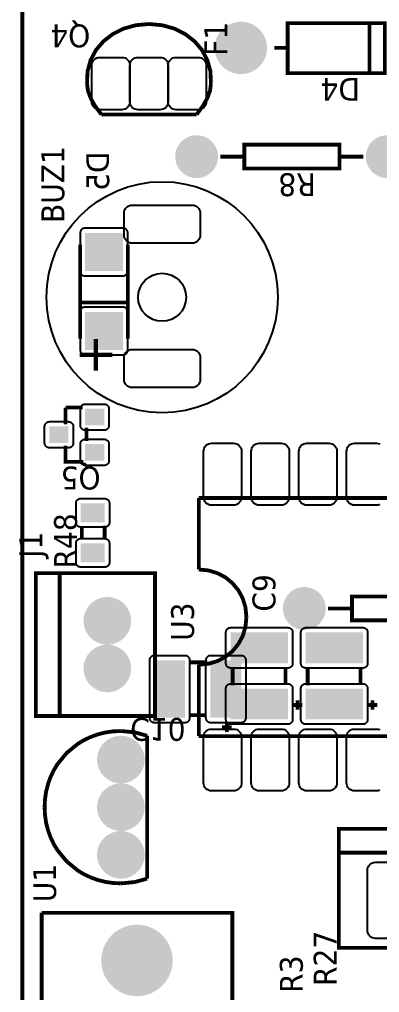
# Model space of a CAD drawing. Header units: millimetres. Extents: x 123.5 to 144.3, y 105.4 to 121.6.
# Drawn here: x 126.158 to 127.292, y 110.335 to 113.4 of the extents above; entities that cross this region are included whole.
import ezdxf

# ---------------------------------------------------------------- set-up
doc = ezdxf.new("R2010")
doc.units = ezdxf.units.MM
doc.layers.add('DESC', color=250, linetype='Continuous')
doc.styles.get("Standard").update_dxf_attribs({"font": 'tahoma.ttf'})

# ---------------------------------------------------------------- blocks, each defined once
blk = doc.blocks.new('RPAD')
blk.add_trace([(-0.5, -0.5), (-0.5, 0.5), (0.5, -0.5), (0.5, 0.5)])
blk = doc.blocks.new('EPAD')
at = {"const_width": 0.5}
blk.add_lwpolyline([(-0.25, 0, 1), (0.25, 0, 1)], format="xyb", close=True, dxfattribs=at)
blk = doc.blocks.new('DIELEC_CEGH')
at = {"const_width": 0.008}
for points in [[(130.0548, 110.4251), (134.9154, 110.4251), (134.9154, 114.4301), (130.0548, 114.4301), (130.0548, 110.4251)], [(130.0548, 110.4251), (134.9154, 110.4251), (134.9154, 114.4301), (130.0548, 114.4301), (130.0548, 110.4251)], [(130.0548, 110.4251), (134.9154, 110.4251), (134.9154, 114.4301), (130.0548, 114.4301), (130.0548, 110.4251)], [(131.329, 114.3896), (131.329, 113.9896), (130.529, 113.9896)], [(130.529, 114.3896), (131.329, 114.3896)], [(131.329, 114.3896), (131.329, 113.9896), (130.529, 113.9896)], [(130.529, 114.3896), (131.329, 114.3896)], [(131.329, 114.3896), (131.329, 113.9896), (130.529, 113.9896)], [(130.529, 114.3896), (131.329, 114.3896)], [(131.7422, 114.1518), (132.0422, 114.1518), (132.0422, 114.4018), (131.7422, 114.4018), (131.7422, 114.1518)], [(131.7422, 114.1518), (132.0422, 114.1518), (132.0422, 114.4018), (131.7422, 114.4018), (131.7422, 114.1518)], [(131.7422, 114.1518), (132.0422, 114.1518), (132.0422, 114.4018), (131.7422, 114.4018), (131.7422, 114.1518)], [(131.3908, 114.2234), (131.3917, 114.2401), (131.394, 114.2562), (131.3979, 114.2716), (131.4032, 114.2864), (131.4098, 114.3004), (131.4177, 114.3136), (131.4371, 114.3372), (131.4607, 114.3566), (131.4739, 114.3645), (131.4879, 114.3711), (131.5027, 114.3764), (131.5181, 114.3803), (131.5342, 114.3826), (131.5508, 114.3834)], [(131.3908, 114.2234), (131.3917, 114.2401), (131.394, 114.2562), (131.3979, 114.2716), (131.4032, 114.2864), (131.4098, 114.3004), (131.4177, 114.3136), (131.4371, 114.3372), (131.4607, 114.3566), (131.4739, 114.3645), (131.4879, 114.3711), (131.5027, 114.3764), (131.5181, 114.3803), (131.5342, 114.3826), (131.5508, 114.3834)], [(131.3908, 114.2234), (131.3917, 114.2401), (131.394, 114.2562), (131.3979, 114.2716), (131.4032, 114.2864), (131.4098, 114.3004), (131.4177, 114.3136), (131.4371, 114.3372), (131.4607, 114.3566), (131.4739, 114.3645), (131.4879, 114.3711), (131.5027, 114.3764), (131.5181, 114.3803), (131.5342, 114.3826), (131.5508, 114.3834)], [(131.7108, 114.2234), (131.71, 114.2401), (131.7077, 114.2562), (131.7038, 114.2716), (131.6985, 114.2864), (131.6919, 114.3004), (131.684, 114.3136), (131.6646, 114.3372), (131.641, 114.3566), (131.6278, 114.3645), (131.6138, 114.3711), (131.599, 114.3764), (131.5836, 114.3803), (131.5675, 114.3826), (131.5508, 114.3834)], [(131.7108, 114.2234), (131.71, 114.2401), (131.7077, 114.2562), (131.7038, 114.2716), (131.6985, 114.2864), (131.6919, 114.3004), (131.684, 114.3136), (131.6646, 114.3372), (131.641, 114.3566), (131.6278, 114.3645), (131.6138, 114.3711), (131.599, 114.3764), (131.5836, 114.3803), (131.5675, 114.3826), (131.5508, 114.3834)], [(131.7108, 114.2234), (131.71, 114.2401), (131.7077, 114.2562), (131.7038, 114.2716), (131.6985, 114.2864), (131.6919, 114.3004), (131.684, 114.3136), (131.6646, 114.3372), (131.641, 114.3566), (131.6278, 114.3645), (131.6138, 114.3711), (131.599, 114.3764), (131.5836, 114.3803), (131.5675, 114.3826), (131.5508, 114.3834)], [(131.7422, 114.3518), (132.0422, 114.3518)], [(131.7422, 114.3518), (132.0422, 114.3518)], [(131.7422, 114.3518), (132.0422, 114.3518)], [(132.276, 114.3024), (132.276, 114.3394), (132.31, 114.3394)], [(132.276, 114.3024), (132.276, 114.3394), (132.31, 114.3394)], [(132.276, 114.3024), (132.276, 114.3394), (132.31, 114.3394)], [(132.39, 114.3394), (132.355, 114.3394)], [(132.39, 114.3394), (132.355, 114.3394)], [(132.39, 114.3394), (132.355, 114.3394)], [(132.39, 114.3394), (132.39, 114.3034)], [(132.39, 114.3394), (132.39, 114.3034)], [(132.39, 114.3394), (132.39, 114.3034)], [(132.7318, 114.3089), (132.5348, 114.3089)], [(132.7318, 114.3089), (132.5348, 114.3089)], [(132.7318, 114.3089), (132.5348, 114.3089)], [(132.6108, 114.3089), (132.6108, 114.2089)], [(132.6108, 114.3089), (132.6108, 114.2089)], [(132.6108, 114.3089), (132.6108, 114.2089)], [(132.114, 114.3055), (132.141, 114.3055)], [(132.114, 114.3055), (132.141, 114.3055)], [(132.114, 114.3055), (132.141, 114.3055)], [(132.348, 114.2954), (132.32, 114.2954)], [(132.348, 114.2954), (132.32, 114.2954)], [(132.348, 114.2954), (132.32, 114.2954)], [(133.0705, 114.2944), (133.0555, 114.2925), (133.0399, 114.2869), (133.0234, 114.2775), (133.0055, 114.2644)], [(133.0705, 114.2944), (133.0555, 114.2925), (133.0399, 114.2869), (133.0234, 114.2775), (133.0055, 114.2644)], [(133.0705, 114.2944), (133.0555, 114.2925), (133.0399, 114.2869), (133.0234, 114.2775), (133.0055, 114.2644)], [(133.0705, 114.2944), (133.0961, 114.2934), (133.1197, 114.2869), (133.141, 114.2755), (133.1594, 114.2597), (133.1745, 114.2402), (133.1859, 114.2174), (133.193, 114.192), (133.1955, 114.1644)], [(133.0705, 114.2944), (133.0961, 114.2934), (133.1197, 114.2869), (133.141, 114.2755), (133.1594, 114.2597), (133.1745, 114.2402), (133.1859, 114.2174), (133.193, 114.192), (133.1955, 114.1644)], [(133.0705, 114.2944), (133.0961, 114.2934), (133.1197, 114.2869), (133.141, 114.2755), (133.1594, 114.2597), (133.1745, 114.2402), (133.1859, 114.2174), (133.193, 114.192), (133.1955, 114.1644)], [(132.114, 114.2575), (132.142, 114.2575)], [(132.114, 114.2575), (132.142, 114.2575)], [(132.114, 114.2575), (132.142, 114.2575)], [(133.0055, 114.2644), (133.0055, 114.0644)], [(133.0055, 114.2644), (133.0055, 114.0644)], [(133.0055, 114.2644), (133.0055, 114.0644)], [(131.3908, 114.2234), (131.3936, 114.1944), (131.4008, 114.1684)], [(131.3908, 114.2234), (131.3936, 114.1944), (131.4008, 114.1684)], [(131.3908, 114.2234), (131.3936, 114.1944), (131.4008, 114.1684)], [(131.7108, 114.2234), (131.7081, 114.1944), (131.7008, 114.1684)], [(131.7108, 114.2234), (131.7081, 114.1944), (131.7008, 114.1684)], [(131.7108, 114.2234), (131.7081, 114.1944), (131.7008, 114.1684)], [(132.5348, 114.2089), (132.7318, 114.2089)], [(132.5348, 114.2089), (132.7318, 114.2089)], [(132.5348, 114.2089), (132.7318, 114.2089)], [(131.4008, 114.1684), (131.7008, 114.1684)], [(131.4008, 114.1684), (131.7008, 114.1684)], [(131.4008, 114.1684), (131.7008, 114.1684)], [(133.0705, 114.0344), (133.0961, 114.0354), (133.1197, 114.0419), (133.141, 114.0533), (133.1594, 114.069), (133.1745, 114.0886), (133.1859, 114.1113), (133.193, 114.1368), (133.1955, 114.1644)], [(133.0705, 114.0344), (133.0961, 114.0354), (133.1197, 114.0419), (133.141, 114.0533), (133.1594, 114.069), (133.1745, 114.0886), (133.1859, 114.1113), (133.193, 114.1368), (133.1955, 114.1644)], [(133.0705, 114.0344), (133.0961, 114.0354), (133.1197, 114.0419), (133.141, 114.0533), (133.1594, 114.069), (133.1745, 114.0886), (133.1859, 114.1113), (133.193, 114.1368), (133.1955, 114.1644)], [(131.7439, 114.081), (131.7439, 114.043)], [(131.7439, 114.081), (131.7439, 114.043)], [(131.7439, 114.081), (131.7439, 114.043)], [(131.8549, 114.081), (131.8549, 114.042)], [(131.8549, 114.081), (131.8549, 114.042)], [(131.8549, 114.081), (131.8549, 114.042)], [(133.0705, 114.0344), (133.0555, 114.0363), (133.0399, 114.0419), (133.0234, 114.0513), (133.0055, 114.0644)], [(133.0705, 114.0344), (133.0555, 114.0363), (133.0399, 114.0419), (133.0234, 114.0513), (133.0055, 114.0644)], [(133.0705, 114.0344), (133.0555, 114.0363), (133.0399, 114.0419), (133.0234, 114.0513), (133.0055, 114.0644)], [(131.7, 114.0599), (131.85, 114.0599)], [(131.7, 114.0599), (131.7, 112.0599)], [(131.7, 114.0599), (131.85, 114.0599)], [(131.7, 114.0599), (131.7, 112.0599)], [(131.7, 114.0599), (131.85, 114.0599)], [(131.7, 114.0599), (131.7, 112.0599)], [(131.95, 113.9599), (131.9294, 113.9619), (131.9104, 113.9676), (131.8934, 113.9768), (131.8787, 113.9889), (131.8667, 114.0036), (131.8577, 114.0206), (131.852, 114.0395), (131.85, 114.0599)], [(131.95, 113.9599), (131.9294, 113.9619), (131.9104, 113.9676), (131.8934, 113.9768), (131.8787, 113.9889), (131.8667, 114.0036), (131.8577, 114.0206), (131.852, 114.0395), (131.85, 114.0599)], [(131.95, 113.9599), (131.9294, 113.9619), (131.9104, 113.9676), (131.8934, 113.9768), (131.8787, 113.9889), (131.8667, 114.0036), (131.8577, 114.0206), (131.852, 114.0395), (131.85, 114.0599)], [(131.95, 113.9599), (131.9704, 113.9619), (131.9893, 113.9676), (132.0063, 113.9768), (132.021, 113.9889), (132.0332, 114.0036), (132.0423, 114.0206), (132.048, 114.0395), (132.05, 114.0599)], [(131.95, 113.9599), (131.9704, 113.9619), (131.9893, 113.9676), (132.0063, 113.9768), (132.021, 113.9889), (132.0332, 114.0036), (132.0423, 114.0206), (132.048, 114.0395), (132.05, 114.0599)], [(131.95, 113.9599), (131.9704, 113.9619), (131.9893, 113.9676), (132.0063, 113.9768), (132.021, 113.9889), (132.0332, 114.0036), (132.0423, 114.0206), (132.048, 114.0395), (132.05, 114.0599)], [(132.05, 114.0599), (132.2, 114.0599)], [(132.05, 114.0599), (132.2, 114.0599)], [(132.05, 114.0599), (132.2, 114.0599)], [(132.2, 114.0599), (132.2, 112.0599)], [(132.2, 114.0599), (132.2, 112.0599)], [(132.2, 114.0599), (132.2, 112.0599)], [(131.7289, 114.001), (131.7089, 114.001)], [(131.7289, 114.001), (131.7089, 114.001)], [(131.7289, 114.001), (131.7089, 114.001)], [(131.7189, 114.011), (131.7189, 113.991)], [(131.7189, 114.011), (131.7189, 113.991)], [(131.7189, 114.011), (131.7189, 113.991)], [(132.917, 113.9644), (132.917, 114.0144)], [(132.917, 113.9644), (132.917, 114.0144)], [(132.917, 113.9644), (132.917, 114.0144)], [(131.8455, 113.9889), (131.8065, 113.9889)], [(131.8455, 113.9889), (131.8065, 113.9889)], [(131.8455, 113.9889), (131.8065, 113.9889)], [(132.892, 113.7644), (132.942, 113.7644), (132.942, 113.9644), (132.892, 113.9644), (132.892, 113.7644)], [(132.892, 113.7644), (132.942, 113.7644), (132.942, 113.9644), (132.892, 113.9644), (132.892, 113.7644)], [(132.892, 113.7644), (132.942, 113.7644), (132.942, 113.9644), (132.892, 113.9644), (132.892, 113.7644)], [(133.1453, 113.8735), (133.1453, 113.9015)], [(133.1453, 113.8735), (133.1453, 113.9015)], [(133.1453, 113.8735), (133.1453, 113.9015)], [(131.8455, 113.8779), (131.8075, 113.8779)], [(131.8455, 113.8779), (131.8075, 113.8779)], [(131.8455, 113.8779), (131.8075, 113.8779)], [(131.7655, 113.8629), (131.7655, 113.8429)], [(131.7655, 113.8629), (131.7655, 113.8429)], [(131.7655, 113.8629), (131.7655, 113.8429)], [(133.0923, 113.6695), (133.1973, 113.6695), (133.1973, 113.8735), (133.0923, 113.8735), (133.0923, 113.6695)], [(133.0923, 113.6695), (133.1973, 113.6695), (133.1973, 113.8735), (133.0923, 113.8735), (133.0923, 113.6695)], [(133.0923, 113.6695), (133.1973, 113.6695), (133.1973, 113.8735), (133.0923, 113.8735), (133.0923, 113.6695)], [(131.7755, 113.8529), (131.7555, 113.8529)], [(131.7755, 113.8529), (131.7555, 113.8529)], [(131.7755, 113.8529), (131.7555, 113.8529)], [(131.8455, 113.8315), (131.8065, 113.8315)], [(131.8455, 113.8315), (131.8065, 113.8315)], [(131.8455, 113.8315), (131.8065, 113.8315)], [(131.9682, 113.7884), (131.9682, 113.7384)], [(131.9682, 113.7884), (131.9682, 113.7384)], [(131.9682, 113.7884), (131.9682, 113.7384)], [(131.2554, 112.8659), (131.5054, 112.8659), (131.5054, 113.7659), (131.2554, 113.7659), (131.2554, 112.8659)], [(131.2554, 112.8659), (131.5054, 112.8659), (131.5054, 113.7659), (131.2554, 113.7659), (131.2554, 112.8659)], [(131.2554, 112.8659), (131.5054, 112.8659), (131.5054, 113.7659), (131.2554, 113.7659), (131.2554, 112.8659)], [(131.4554, 113.7659), (131.4554, 112.8659)], [(131.4554, 113.7659), (131.4554, 112.8659)], [(131.4554, 113.7659), (131.4554, 112.8659)], [(132.917, 113.7144), (132.917, 113.7644)], [(132.917, 113.7144), (132.917, 113.7644)], [(132.917, 113.7144), (132.917, 113.7644)], [(131.9432, 113.5384), (131.9932, 113.5384), (131.9932, 113.7384), (131.9432, 113.7384), (131.9432, 113.5384)], [(131.9432, 113.5384), (131.9932, 113.5384), (131.9932, 113.7384), (131.9432, 113.7384), (131.9432, 113.5384)], [(131.9432, 113.5384), (131.9932, 113.5384), (131.9932, 113.7384), (131.9432, 113.7384), (131.9432, 113.5384)], [(131.8455, 113.7205), (131.8075, 113.7205)], [(131.8455, 113.7205), (131.8075, 113.7205)], [(131.8455, 113.7205), (131.8075, 113.7205)], [(131.7755, 113.6955), (131.7555, 113.6955)], [(131.7755, 113.6955), (131.7555, 113.6955)], [(131.7755, 113.6955), (131.7555, 113.6955)], [(131.7655, 113.7055), (131.7655, 113.6855)], [(131.7655, 113.7055), (131.7655, 113.6855)], [(131.7655, 113.7055), (131.7655, 113.6855)], [(133.0933, 113.7015), (133.1963, 113.7015)], [(133.0933, 113.7015), (133.1963, 113.7015)], [(133.0933, 113.7015), (133.1963, 113.7015)]]:
    blk.add_lwpolyline(points, dxfattribs=at)
for points in [[(132.3505, 114.3234), (132.3155, 114.3234), (132.3144, 114.3234), (132.3134, 114.3236), (132.3125, 114.3238), (132.3116, 114.3241), (132.3107, 114.3246), (132.3099, 114.325), (132.3091, 114.3256), (132.3084, 114.3263), (132.3077, 114.327), (132.3072, 114.3277), (132.3067, 114.3286), (132.3063, 114.3294), (132.3059, 114.3304), (132.3057, 114.3313), (132.3055, 114.3323), (132.3055, 114.3334), (132.3055, 114.3734), (132.3055, 114.3744), (132.3057, 114.3754), (132.3059, 114.3764), (132.3063, 114.3773), (132.3067, 114.3782), (132.3072, 114.379), (132.3077, 114.3798), (132.3084, 114.3805), (132.3091, 114.3811), (132.3099, 114.3817), (132.3107, 114.3822), (132.3116, 114.3826), (132.3125, 114.3829), (132.3134, 114.3832), (132.3144, 114.3833), (132.3155, 114.3834), (132.3505, 114.3834), (132.3515, 114.3833), (132.3525, 114.3832), (132.3535, 114.3829), (132.3544, 114.3826), (132.3553, 114.3822), (132.3561, 114.3817), (132.3569, 114.3811), (132.3576, 114.3805), (132.3582, 114.3798), (132.3588, 114.379), (132.3593, 114.3782), (132.3597, 114.3773), (132.36, 114.3764), (132.3603, 114.3754), (132.3604, 114.3744), (132.3605, 114.3734), (132.3605, 114.3334), (132.3604, 114.3323), (132.3603, 114.3313), (132.36, 114.3304), (132.3597, 114.3294), (132.3593, 114.3286), (132.3588, 114.3277), (132.3582, 114.327), (132.3576, 114.3263), (132.3569, 114.3256), (132.3561, 114.325), (132.3553, 114.3246), (132.3544, 114.3241), (132.3535, 114.3238), (132.3525, 114.3236), (132.3515, 114.3234), (132.3505, 114.3234)], [(132.065, 114.3175), (132.105, 114.3175), (132.106, 114.3175), (132.107, 114.3173), (132.108, 114.3171), (132.1089, 114.3167), (132.1098, 114.3163), (132.1106, 114.3158), (132.1114, 114.3153), (132.1121, 114.3146), (132.1127, 114.3139), (132.1133, 114.3131), (132.1138, 114.3123), (132.1142, 114.3114), (132.1145, 114.3105), (132.1148, 114.3095), (132.1149, 114.3085), (132.115, 114.3075), (132.115, 114.2575), (132.1149, 114.2565), (132.1148, 114.2555), (132.1145, 114.2545), (132.1142, 114.2536), (132.1138, 114.2527), (132.1133, 114.2519), (132.1127, 114.2511), (132.1121, 114.2504), (132.1114, 114.2498), (132.1106, 114.2492), (132.1098, 114.2487), (132.1089, 114.2483), (132.108, 114.2479), (132.107, 114.2477), (132.106, 114.2476), (132.105, 114.2475), (132.065, 114.2475), (132.0639, 114.2476), (132.0629, 114.2477), (132.0619, 114.2479), (132.061, 114.2483), (132.0601, 114.2487), (132.0593, 114.2492), (132.0586, 114.2498), (132.0578, 114.2504), (132.0572, 114.2511), (132.0566, 114.2519), (132.0561, 114.2527), (132.0557, 114.2536), (132.0554, 114.2545), (132.0552, 114.2555), (132.055, 114.2565), (132.055, 114.2575), (132.055, 114.3075), (132.055, 114.3085), (132.0552, 114.3095), (132.0554, 114.3105), (132.0557, 114.3114), (132.0561, 114.3123), (132.0566, 114.3131), (132.0572, 114.3139), (132.0578, 114.3146), (132.0586, 114.3153), (132.0593, 114.3158), (132.0601, 114.3163), (132.061, 114.3167), (132.0619, 114.3171), (132.0629, 114.3173), (132.0639, 114.3175), (132.065, 114.3175)], [(132.149, 114.3175), (132.189, 114.3175), (132.19, 114.3175), (132.191, 114.3173), (132.192, 114.3171), (132.1929, 114.3167), (132.1938, 114.3163), (132.1946, 114.3158), (132.1954, 114.3153), (132.1961, 114.3146), (132.1967, 114.3139), (132.1973, 114.3131), (132.1978, 114.3123), (132.1982, 114.3114), (132.1985, 114.3105), (132.1988, 114.3095), (132.1989, 114.3085), (132.199, 114.3075), (132.199, 114.2575), (132.1989, 114.2565), (132.1988, 114.2555), (132.1985, 114.2545), (132.1982, 114.2536), (132.1978, 114.2527), (132.1973, 114.2519), (132.1967, 114.2511), (132.1961, 114.2504), (132.1954, 114.2498), (132.1946, 114.2492), (132.1938, 114.2487), (132.1929, 114.2483), (132.192, 114.2479), (132.191, 114.2477), (132.19, 114.2476), (132.189, 114.2475), (132.149, 114.2475), (132.1479, 114.2476), (132.1469, 114.2477), (132.1459, 114.2479), (132.145, 114.2483), (132.1441, 114.2487), (132.1433, 114.2492), (132.1426, 114.2498), (132.1418, 114.2504), (132.1412, 114.2511), (132.1406, 114.2519), (132.1401, 114.2527), (132.1397, 114.2536), (132.1394, 114.2545), (132.1392, 114.2555), (132.139, 114.2565), (132.139, 114.2575), (132.139, 114.3075), (132.139, 114.3085), (132.1392, 114.3095), (132.1394, 114.3105), (132.1397, 114.3114), (132.1401, 114.3123), (132.1406, 114.3131), (132.1412, 114.3139), (132.1418, 114.3146), (132.1426, 114.3153), (132.1433, 114.3158), (132.1441, 114.3163), (132.145, 114.3167), (132.1459, 114.3171), (132.1469, 114.3173), (132.1479, 114.3175), (132.149, 114.3175)], [(132.3135, 114.2484), (132.2785, 114.2484), (132.2774, 114.2484), (132.2764, 114.2486), (132.2755, 114.2488), (132.2746, 114.2491), (132.2737, 114.2496), (132.2729, 114.25), (132.2721, 114.2506), (132.2714, 114.2513), (132.2707, 114.252), (132.2702, 114.2527), (132.2697, 114.2536), (132.2693, 114.2544), (132.2689, 114.2554), (132.2687, 114.2563), (132.2685, 114.2573), (132.2685, 114.2584), (132.2685, 114.2984), (132.2685, 114.2994), (132.2687, 114.3004), (132.2689, 114.3014), (132.2693, 114.3023), (132.2697, 114.3032), (132.2702, 114.304), (132.2707, 114.3048), (132.2714, 114.3055), (132.2721, 114.3061), (132.2729, 114.3067), (132.2737, 114.3072), (132.2746, 114.3076), (132.2755, 114.3079), (132.2764, 114.3082), (132.2774, 114.3083), (132.2785, 114.3084), (132.3135, 114.3084), (132.3145, 114.3083), (132.3155, 114.3082), (132.3165, 114.3079), (132.3174, 114.3076), (132.3183, 114.3072), (132.3191, 114.3067), (132.3199, 114.3061), (132.3206, 114.3055), (132.3212, 114.3048), (132.3218, 114.304), (132.3223, 114.3032), (132.3227, 114.3023), (132.323, 114.3014), (132.3233, 114.3004), (132.3234, 114.2994), (132.3235, 114.2984), (132.3235, 114.2584), (132.3234, 114.2573), (132.3233, 114.2563), (132.323, 114.2554), (132.3227, 114.2544), (132.3223, 114.2536), (132.3218, 114.2527), (132.3212, 114.252), (132.3206, 114.2513), (132.3199, 114.2506), (132.3191, 114.25), (132.3183, 114.2496), (132.3174, 114.2491), (132.3165, 114.2488), (132.3155, 114.2486), (132.3145, 114.2484), (132.3135, 114.2484)], [(132.3875, 114.2484), (132.3525, 114.2484), (132.3514, 114.2484), (132.3504, 114.2486), (132.3495, 114.2488), (132.3486, 114.2491), (132.3477, 114.2496), (132.3469, 114.25), (132.3461, 114.2506), (132.3454, 114.2513), (132.3447, 114.252), (132.3442, 114.2527), (132.3437, 114.2536), (132.3433, 114.2544), (132.3429, 114.2554), (132.3427, 114.2563), (132.3425, 114.2573), (132.3425, 114.2584), (132.3425, 114.2984), (132.3425, 114.2994), (132.3427, 114.3004), (132.3429, 114.3014), (132.3433, 114.3023), (132.3437, 114.3032), (132.3442, 114.304), (132.3447, 114.3048), (132.3454, 114.3055), (132.3461, 114.3061), (132.3469, 114.3067), (132.3477, 114.3072), (132.3486, 114.3076), (132.3495, 114.3079), (132.3504, 114.3082), (132.3514, 114.3083), (132.3525, 114.3084), (132.3875, 114.3084), (132.3885, 114.3083), (132.3895, 114.3082), (132.3905, 114.3079), (132.3914, 114.3076), (132.3923, 114.3072), (132.3931, 114.3067), (132.3939, 114.3061), (132.3946, 114.3055), (132.3952, 114.3048), (132.3958, 114.304), (132.3963, 114.3032), (132.3967, 114.3023), (132.397, 114.3014), (132.3973, 114.3004), (132.3974, 114.2994), (132.3975, 114.2984), (132.3975, 114.2584), (132.3974, 114.2573), (132.3973, 114.2563), (132.397, 114.2554), (132.3967, 114.2544), (132.3963, 114.2536), (132.3958, 114.2527), (132.3952, 114.252), (132.3946, 114.2513), (132.3939, 114.2506), (132.3931, 114.25), (132.3923, 114.2496), (132.3914, 114.2491), (132.3905, 114.2488), (132.3895, 114.2486), (132.3885, 114.2484), (132.3875, 114.2484)], [(132.5908, 114.3089), (132.5108, 114.3089), (132.5098, 114.3088), (132.5088, 114.3087), (132.5078, 114.3084), (132.5069, 114.3081), (132.506, 114.3077), (132.5052, 114.3072), (132.5044, 114.3066), (132.5037, 114.306), (132.5031, 114.3053), (132.5025, 114.3045), (132.502, 114.3037), (132.5016, 114.3028), (132.5013, 114.3019), (132.501, 114.3009), (132.5009, 114.2999), (132.5008, 114.2989), (132.5008, 114.2189), (132.5009, 114.2178), (132.501, 114.2168), (132.5013, 114.2159), (132.5016, 114.2149), (132.502, 114.2141), (132.5025, 114.2132), (132.5031, 114.2125), (132.5037, 114.2118), (132.5044, 114.2111), (132.5052, 114.2106), (132.506, 114.2101), (132.5069, 114.2097), (132.5078, 114.2093), (132.5088, 114.2091), (132.5098, 114.2089), (132.5108, 114.2089), (132.5908, 114.2089), (132.5919, 114.2089), (132.5929, 114.2091), (132.5939, 114.2093), (132.5948, 114.2097), (132.5957, 114.2101), (132.5965, 114.2106), (132.5972, 114.2111), (132.598, 114.2118), (132.5986, 114.2125), (132.5992, 114.2132), (132.5997, 114.2141), (132.6001, 114.2149), (132.6004, 114.2159), (132.6006, 114.2168), (132.6008, 114.2178), (132.6008, 114.2189), (132.6008, 114.2989), (132.6008, 114.2999), (132.6006, 114.3009), (132.6004, 114.3019), (132.6001, 114.3028), (132.5997, 114.3037), (132.5992, 114.3045), (132.5986, 114.3053), (132.598, 114.306), (132.5972, 114.3066), (132.5965, 114.3072), (132.5957, 114.3077), (132.5948, 114.3081), (132.5939, 114.3084), (132.5929, 114.3087), (132.5919, 114.3088), (132.5908, 114.3089)], [(132.7568, 114.3089), (132.6768, 114.3089), (132.6758, 114.3088), (132.6748, 114.3087), (132.6738, 114.3084), (132.6729, 114.3081), (132.672, 114.3077), (132.6712, 114.3072), (132.6704, 114.3066), (132.6697, 114.306), (132.6691, 114.3053), (132.6685, 114.3045), (132.668, 114.3037), (132.6676, 114.3028), (132.6673, 114.3019), (132.667, 114.3009), (132.6669, 114.2999), (132.6668, 114.2989), (132.6668, 114.2189), (132.6669, 114.2178), (132.667, 114.2168), (132.6673, 114.2159), (132.6676, 114.2149), (132.668, 114.2141), (132.6685, 114.2132), (132.6691, 114.2125), (132.6697, 114.2118), (132.6704, 114.2111), (132.6712, 114.2106), (132.672, 114.2101), (132.6729, 114.2097), (132.6738, 114.2093), (132.6748, 114.2091), (132.6758, 114.2089), (132.6768, 114.2089), (132.7568, 114.2089), (132.7579, 114.2089), (132.7589, 114.2091), (132.7599, 114.2093), (132.7608, 114.2097), (132.7617, 114.2101), (132.7625, 114.2106), (132.7632, 114.2111), (132.764, 114.2118), (132.7646, 114.2125), (132.7652, 114.2132), (132.7657, 114.2141), (132.7661, 114.2149), (132.7664, 114.2159), (132.7666, 114.2168), (132.7668, 114.2178), (132.7668, 114.2189), (132.7668, 114.2989), (132.7668, 114.2999), (132.7666, 114.3009), (132.7664, 114.3019), (132.7661, 114.3028), (132.7657, 114.3037), (132.7652, 114.3045), (132.7646, 114.3053), (132.764, 114.306), (132.7632, 114.3066), (132.7625, 114.3072), (132.7617, 114.3077), (132.7608, 114.3081), (132.7599, 114.3084), (132.7589, 114.3087), (132.7579, 114.3088), (132.7568, 114.3089)], [(133.1255, 114.2674), (133.1255, 114.2214), (133.1252, 114.2179), (133.1242, 114.2147), (133.1227, 114.2118), (133.1206, 114.2093), (133.1181, 114.2072), (133.1152, 114.2057), (133.112, 114.2047), (133.1085, 114.2044), (133.0325, 114.2044), (133.0291, 114.2047), (133.0258, 114.2057), (133.023, 114.2072), (133.0204, 114.2093), (133.0184, 114.2118), (133.0168, 114.2147), (133.0159, 114.2179), (133.0155, 114.2214), (133.0155, 114.2674), (133.0159, 114.2709), (133.0168, 114.2741), (133.0184, 114.277), (133.0204, 114.2795), (133.023, 114.2815), (133.0258, 114.2831), (133.0291, 114.2841), (133.0325, 114.2844), (133.1085, 114.2844), (133.112, 114.2841), (133.1152, 114.2831), (133.1181, 114.2815), (133.1206, 114.2795), (133.1227, 114.277), (133.1242, 114.2741), (133.1252, 114.2709), (133.1255, 114.2674)], [(132.4491, 114.2168), (132.4951, 114.2168), (132.4986, 114.2165), (132.5018, 114.2155), (132.5047, 114.214), (132.5072, 114.2119), (132.5092, 114.2094), (132.5108, 114.2065), (132.5118, 114.2033), (132.5121, 114.1998), (132.5121, 114.0738), (132.5118, 114.0704), (132.5108, 114.0671), (132.5092, 114.0643), (132.5072, 114.0617), (132.5047, 114.0597), (132.5018, 114.0581), (132.4986, 114.0572), (132.4951, 114.0568), (132.4491, 114.0568), (132.4456, 114.0572), (132.4424, 114.0581), (132.4395, 114.0597), (132.437, 114.0617), (132.435, 114.0643), (132.4334, 114.0671), (132.4324, 114.0704), (132.4321, 114.0738), (132.4321, 114.1998), (132.4324, 114.2033), (132.4334, 114.2065), (132.435, 114.2094), (132.437, 114.2119), (132.4395, 114.214), (132.4424, 114.2155), (132.4456, 114.2165), (132.4491, 114.2168)], [(132.7523, 114.2168), (132.7983, 114.2168), (132.8017, 114.2165), (132.8049, 114.2155), (132.8078, 114.214), (132.8103, 114.2119), (132.8124, 114.2094), (132.8139, 114.2065), (132.8149, 114.2033), (132.8153, 114.1998), (132.8153, 114.0738), (132.8149, 114.0704), (132.8139, 114.0671), (132.8124, 114.0643), (132.8103, 114.0617), (132.8078, 114.0597), (132.8049, 114.0581), (132.8017, 114.0572), (132.7983, 114.0568), (132.7523, 114.0568), (132.7488, 114.0572), (132.7456, 114.0581), (132.7427, 114.0597), (132.7402, 114.0617), (132.7381, 114.0643), (132.7366, 114.0671), (132.7356, 114.0704), (132.7353, 114.0738), (132.7353, 114.1998), (132.7356, 114.2033), (132.7366, 114.2065), (132.7381, 114.2094), (132.7402, 114.2119), (132.7427, 114.214), (132.7456, 114.2155), (132.7488, 114.2165), (132.7523, 114.2168)], [(133.1255, 114.1874), (133.1255, 114.1414), (133.1252, 114.1379), (133.1242, 114.1347), (133.1227, 114.1318), (133.1206, 114.1293), (133.1181, 114.1272), (133.1152, 114.1257), (133.112, 114.1247), (133.1085, 114.1244), (133.0325, 114.1244), (133.0291, 114.1247), (133.0258, 114.1257), (133.023, 114.1272), (133.0204, 114.1293), (133.0184, 114.1318), (133.0168, 114.1347), (133.0159, 114.1379), (133.0155, 114.1414), (133.0155, 114.1874), (133.0159, 114.1909), (133.0168, 114.1941), (133.0184, 114.197), (133.0204, 114.1995), (133.023, 114.2015), (133.0258, 114.2031), (133.0291, 114.2041), (133.0325, 114.2044), (133.1085, 114.2044), (133.112, 114.2041), (133.1152, 114.2031), (133.1181, 114.2015), (133.1206, 114.1995), (133.1227, 114.197), (133.1242, 114.1941), (133.1252, 114.1909), (133.1255, 114.1874)], [(131.7289, 114.1535), (131.7289, 114.0885), (131.7289, 114.0874), (131.7291, 114.0864), (131.7293, 114.0855), (131.7296, 114.0845), (131.7301, 114.0837), (131.7306, 114.0828), (131.7311, 114.0821), (131.7318, 114.0814), (131.7325, 114.0807), (131.7332, 114.0802), (131.7341, 114.0797), (131.7349, 114.0792), (131.7359, 114.0789), (131.7368, 114.0787), (131.7378, 114.0785), (131.7389, 114.0785), (131.8589, 114.0785), (131.8599, 114.0785), (131.8609, 114.0787), (131.8619, 114.0789), (131.8628, 114.0792), (131.8637, 114.0797), (131.8645, 114.0802), (131.8653, 114.0807), (131.866, 114.0814), (131.8666, 114.0821), (131.8672, 114.0828), (131.8677, 114.0837), (131.8681, 114.0845), (131.8684, 114.0855), (131.8687, 114.0864), (131.8688, 114.0874), (131.8689, 114.0885), (131.8689, 114.1535), (131.8688, 114.1545), (131.8687, 114.1555), (131.8684, 114.1565), (131.8681, 114.1574), (131.8677, 114.1583), (131.8672, 114.1591), (131.8666, 114.1599), (131.866, 114.1606), (131.8653, 114.1612), (131.8645, 114.1618), (131.8637, 114.1623), (131.8628, 114.1627), (131.8619, 114.163), (131.8609, 114.1633), (131.8599, 114.1634), (131.8589, 114.1635), (131.7389, 114.1635), (131.7378, 114.1634), (131.7368, 114.1633), (131.7359, 114.163), (131.7349, 114.1627), (131.7341, 114.1623), (131.7332, 114.1618), (131.7325, 114.1612), (131.7318, 114.1606), (131.7311, 114.1599), (131.7306, 114.1591), (131.7301, 114.1583), (131.7296, 114.1574), (131.7293, 114.1565), (131.7291, 114.1555), (131.7289, 114.1545), (131.7289, 114.1535)], [(133.1255, 114.1074), (133.1255, 114.0614), (133.1252, 114.0579), (133.1242, 114.0547), (133.1227, 114.0518), (133.1206, 114.0493), (133.1181, 114.0472), (133.1152, 114.0457), (133.112, 114.0447), (133.1085, 114.0444), (133.0325, 114.0444), (133.0291, 114.0447), (133.0258, 114.0457), (133.023, 114.0472), (133.0204, 114.0493), (133.0184, 114.0518), (133.0168, 114.0547), (133.0159, 114.0579), (133.0155, 114.0614), (133.0155, 114.1074), (133.0159, 114.1109), (133.0168, 114.1141), (133.0184, 114.117), (133.0204, 114.1195), (133.023, 114.1215), (133.0258, 114.1231), (133.0291, 114.1241), (133.0325, 114.1244), (133.1085, 114.1244), (133.112, 114.1241), (133.1152, 114.1231), (133.1181, 114.1215), (133.1206, 114.1195), (133.1227, 114.117), (133.1242, 114.1141), (133.1252, 114.1109), (133.1255, 114.1074)], [(131.715, 114.0329), (131.715, 113.9869), (131.7147, 113.9834), (131.7137, 113.9802), (131.7122, 113.9773), (131.7101, 113.9748), (131.7076, 113.9727), (131.7047, 113.9712), (131.7015, 113.9702), (131.698, 113.9699), (131.602, 113.9699), (131.5986, 113.9702), (131.5954, 113.9712), (131.5925, 113.9727), (131.59, 113.9748), (131.5879, 113.9773), (131.5864, 113.9802), (131.5854, 113.9834), (131.585, 113.9869), (131.585, 114.0329), (131.5854, 114.0364), (131.5864, 114.0396), (131.5879, 114.0425), (131.59, 114.045), (131.5925, 114.047), (131.5954, 114.0486), (131.5986, 114.0495), (131.602, 114.0499), (131.698, 114.0499), (131.7015, 114.0495), (131.7047, 114.0486), (131.7076, 114.047), (131.7101, 114.045), (131.7122, 114.0425), (131.7137, 114.0396), (131.7147, 114.0364), (131.715, 114.0329)], [(131.7289, 114.0355), (131.7289, 113.9705), (131.7289, 113.9694), (131.7291, 113.9684), (131.7293, 113.9675), (131.7296, 113.9665), (131.7301, 113.9657), (131.7306, 113.9648), (131.7311, 113.9641), (131.7318, 113.9634), (131.7325, 113.9627), (131.7332, 113.9622), (131.7341, 113.9617), (131.7349, 113.9612), (131.7359, 113.9609), (131.7368, 113.9607), (131.7378, 113.9605), (131.7389, 113.9605), (131.8589, 113.9605), (131.8599, 113.9605), (131.8609, 113.9607), (131.8619, 113.9609), (131.8628, 113.9612), (131.8637, 113.9617), (131.8645, 113.9622), (131.8653, 113.9627), (131.866, 113.9634), (131.8666, 113.9641), (131.8672, 113.9648), (131.8677, 113.9657), (131.8681, 113.9665), (131.8684, 113.9675), (131.8687, 113.9684), (131.8688, 113.9694), (131.8689, 113.9705), (131.8689, 114.0355), (131.8688, 114.0365), (131.8687, 114.0375), (131.8684, 114.0385), (131.8681, 114.0394), (131.8677, 114.0403), (131.8672, 114.0411), (131.8666, 114.0419), (131.866, 114.0426), (131.8653, 114.0432), (131.8645, 114.0438), (131.8637, 114.0443), (131.8628, 114.0447), (131.8619, 114.045), (131.8609, 114.0453), (131.8599, 114.0454), (131.8589, 114.0455), (131.7389, 114.0455), (131.7378, 114.0454), (131.7368, 114.0453), (131.7359, 114.045), (131.7349, 114.0447), (131.7341, 114.0443), (131.7332, 114.0438), (131.7325, 114.0432), (131.7318, 114.0426), (131.7311, 114.0419), (131.7306, 114.0411), (131.7301, 114.0403), (131.7296, 114.0394), (131.7293, 114.0385), (131.7291, 114.0375), (131.7289, 114.0365), (131.7289, 114.0355)], [(132.185, 113.9869), (132.185, 114.0329), (132.1854, 114.0364), (132.1864, 114.0396), (132.1879, 114.0425), (132.19, 114.045), (132.1925, 114.047), (132.1954, 114.0486), (132.1986, 114.0495), (132.202, 114.0499), (132.298, 114.0499), (132.3015, 114.0495), (132.3047, 114.0486), (132.3076, 114.047), (132.3101, 114.045), (132.3122, 114.0425), (132.3137, 114.0396), (132.3147, 114.0364), (132.315, 114.0329), (132.315, 113.9869), (132.3147, 113.9834), (132.3137, 113.9802), (132.3122, 113.9773), (132.3101, 113.9748), (132.3076, 113.9727), (132.3047, 113.9712), (132.3015, 113.9702), (132.298, 113.9699), (132.202, 113.9699), (132.1986, 113.9702), (132.1954, 113.9712), (132.1925, 113.9727), (132.19, 113.9748), (132.1879, 113.9773), (132.1864, 113.9802), (132.1854, 113.9834), (132.185, 113.9869)], [(131.8, 113.8629), (131.735, 113.8629), (131.734, 113.863), (131.7329, 113.8631), (131.732, 113.8634), (131.7311, 113.8637), (131.7302, 113.8641), (131.7294, 113.8646), (131.7286, 113.8652), (131.7279, 113.8658), (131.7272, 113.8665), (131.7267, 113.8673), (131.7262, 113.8681), (131.7258, 113.869), (131.7254, 113.8699), (131.7252, 113.8709), (131.725, 113.8719), (131.725, 113.8729), (131.725, 113.9929), (131.725, 113.994), (131.7252, 113.995), (131.7254, 113.9959), (131.7258, 113.9969), (131.7262, 113.9977), (131.7267, 113.9986), (131.7272, 113.9993), (131.7279, 114), (131.7286, 114.0007), (131.7294, 114.0013), (131.7302, 114.0017), (131.7311, 114.0022), (131.732, 114.0025), (131.7329, 114.0027), (131.734, 114.0029), (131.735, 114.0029), (131.8, 114.0029), (131.801, 114.0029), (131.802, 114.0027), (131.803, 114.0025), (131.8039, 114.0022), (131.8048, 114.0017), (131.8056, 114.0013), (131.8064, 114.0007), (131.8071, 114), (131.8077, 113.9993), (131.8083, 113.9986), (131.8088, 113.9977), (131.8092, 113.9969), (131.8096, 113.9959), (131.8098, 113.995), (131.8099, 113.994), (131.81, 113.9929), (131.81, 113.8729), (131.8099, 113.8719), (131.8098, 113.8709), (131.8096, 113.8699), (131.8092, 113.869), (131.8088, 113.8681), (131.8083, 113.8673), (131.8077, 113.8665), (131.8071, 113.8658), (131.8064, 113.8652), (131.8056, 113.8646), (131.8048, 113.8641), (131.8039, 113.8637), (131.803, 113.8634), (131.802, 113.8631), (131.801, 113.863), (131.8, 113.8629)], [(131.918, 113.8629), (131.853, 113.8629), (131.852, 113.863), (131.8509, 113.8631), (131.85, 113.8634), (131.8491, 113.8637), (131.8482, 113.8641), (131.8474, 113.8646), (131.8466, 113.8652), (131.8459, 113.8658), (131.8452, 113.8665), (131.8447, 113.8673), (131.8442, 113.8681), (131.8438, 113.869), (131.8434, 113.8699), (131.8432, 113.8709), (131.843, 113.8719), (131.843, 113.8729), (131.843, 113.9929), (131.843, 113.994), (131.8432, 113.995), (131.8434, 113.9959), (131.8438, 113.9969), (131.8442, 113.9977), (131.8447, 113.9986), (131.8452, 113.9993), (131.8459, 114), (131.8466, 114.0007), (131.8474, 114.0013), (131.8482, 114.0017), (131.8491, 114.0022), (131.85, 114.0025), (131.8509, 114.0027), (131.852, 114.0029), (131.853, 114.0029), (131.918, 114.0029), (131.919, 114.0029), (131.92, 114.0027), (131.921, 114.0025), (131.9219, 114.0022), (131.9228, 114.0017), (131.9236, 114.0013), (131.9244, 114.0007), (131.9251, 114), (131.9257, 113.9993), (131.9263, 113.9986), (131.9268, 113.9977), (131.9272, 113.9969), (131.9276, 113.9959), (131.9278, 113.995), (131.9279, 113.994), (131.928, 113.9929), (131.928, 113.8729), (131.9279, 113.8719), (131.9278, 113.8709), (131.9276, 113.8699), (131.9272, 113.869), (131.9268, 113.8681), (131.9263, 113.8673), (131.9257, 113.8665), (131.9251, 113.8658), (131.9244, 113.8652), (131.9236, 113.8646), (131.9228, 113.8641), (131.9219, 113.8637), (131.921, 113.8634), (131.92, 113.8631), (131.919, 113.863), (131.918, 113.8629)], [(131.715, 113.9329), (131.715, 113.8869), (131.7147, 113.8834), (131.7137, 113.8802), (131.7122, 113.8773), (131.7101, 113.8748), (131.7076, 113.8727), (131.7047, 113.8712), (131.7015, 113.8702), (131.698, 113.8699), (131.602, 113.8699), (131.5986, 113.8702), (131.5954, 113.8712), (131.5925, 113.8727), (131.59, 113.8748), (131.5879, 113.8773), (131.5864, 113.8802), (131.5854, 113.8834), (131.585, 113.8869), (131.585, 113.9329), (131.5854, 113.9364), (131.5864, 113.9396), (131.5879, 113.9425), (131.59, 113.945), (131.5925, 113.947), (131.5954, 113.9486), (131.5986, 113.9495), (131.602, 113.9499), (131.698, 113.9499), (131.7015, 113.9495), (131.7047, 113.9486), (131.7076, 113.947), (131.7101, 113.945), (131.7122, 113.9425), (131.7137, 113.9396), (131.7147, 113.9364), (131.715, 113.9329)], [(132.185, 113.8869), (132.185, 113.9329), (132.1854, 113.9364), (132.1864, 113.9396), (132.1879, 113.9425), (132.19, 113.945), (132.1925, 113.947), (132.1954, 113.9486), (132.1986, 113.9495), (132.202, 113.9499), (132.298, 113.9499), (132.3015, 113.9495), (132.3047, 113.9486), (132.3076, 113.947), (132.3101, 113.945), (132.3122, 113.9425), (132.3137, 113.9396), (132.3147, 113.9364), (132.315, 113.9329), (132.315, 113.8869), (132.3147, 113.8834), (132.3137, 113.8802), (132.3122, 113.8773), (132.3101, 113.8748), (132.3076, 113.8727), (132.3047, 113.8712), (132.3015, 113.8702), (132.298, 113.8699), (132.202, 113.8699), (132.1986, 113.8702), (132.1954, 113.8712), (132.1925, 113.8727), (132.19, 113.8748), (132.1879, 113.8773), (132.1864, 113.8802), (132.1854, 113.8834), (132.185, 113.8869)], [(131.715, 113.8329), (131.715, 113.7869), (131.7147, 113.7834), (131.7137, 113.7802), (131.7122, 113.7773), (131.7101, 113.7748), (131.7076, 113.7727), (131.7047, 113.7712), (131.7015, 113.7702), (131.698, 113.7699), (131.602, 113.7699), (131.5986, 113.7702), (131.5954, 113.7712), (131.5925, 113.7727), (131.59, 113.7748), (131.5879, 113.7773), (131.5864, 113.7802), (131.5854, 113.7834), (131.585, 113.7869), (131.585, 113.8329), (131.5854, 113.8364), (131.5864, 113.8396), (131.5879, 113.8425), (131.59, 113.845), (131.5925, 113.847), (131.5954, 113.8486), (131.5986, 113.8495), (131.602, 113.8499), (131.698, 113.8499), (131.7015, 113.8495), (131.7047, 113.8486), (131.7076, 113.847), (131.7101, 113.845), (131.7122, 113.8425), (131.7137, 113.8396), (131.7147, 113.8364), (131.715, 113.8329)], [(131.8, 113.7055), (131.735, 113.7055), (131.734, 113.7055), (131.7329, 113.7057), (131.732, 113.7059), (131.7311, 113.7062), (131.7302, 113.7066), (131.7294, 113.7071), (131.7286, 113.7077), (131.7279, 113.7083), (131.7272, 113.7091), (131.7267, 113.7098), (131.7262, 113.7106), (131.7258, 113.7115), (131.7254, 113.7124), (131.7252, 113.7134), (131.725, 113.7144), (131.725, 113.7155), (131.725, 113.8355), (131.725, 113.8365), (131.7252, 113.8375), (131.7254, 113.8385), (131.7258, 113.8394), (131.7262, 113.8403), (131.7267, 113.8411), (131.7272, 113.8419), (131.7279, 113.8426), (131.7286, 113.8432), (131.7294, 113.8438), (131.7302, 113.8443), (131.7311, 113.8447), (131.732, 113.845), (131.7329, 113.8453), (131.734, 113.8454), (131.735, 113.8455), (131.8, 113.8455), (131.801, 113.8454), (131.802, 113.8453), (131.803, 113.845), (131.8039, 113.8447), (131.8048, 113.8443), (131.8056, 113.8438), (131.8064, 113.8432), (131.8071, 113.8426), (131.8077, 113.8419), (131.8083, 113.8411), (131.8088, 113.8403), (131.8092, 113.8394), (131.8096, 113.8385), (131.8098, 113.8375), (131.8099, 113.8365), (131.81, 113.8355), (131.81, 113.7155), (131.8099, 113.7144), (131.8098, 113.7134), (131.8096, 113.7124), (131.8092, 113.7115), (131.8088, 113.7106), (131.8083, 113.7098), (131.8077, 113.7091), (131.8071, 113.7083), (131.8064, 113.7077), (131.8056, 113.7071), (131.8048, 113.7066), (131.8039, 113.7062), (131.803, 113.7059), (131.802, 113.7057), (131.801, 113.7055), (131.8, 113.7055)], [(131.918, 113.7055), (131.853, 113.7055), (131.852, 113.7055), (131.8509, 113.7057), (131.85, 113.7059), (131.8491, 113.7062), (131.8482, 113.7066), (131.8474, 113.7071), (131.8466, 113.7077), (131.8459, 113.7083), (131.8452, 113.7091), (131.8447, 113.7098), (131.8442, 113.7106), (131.8438, 113.7115), (131.8434, 113.7124), (131.8432, 113.7134), (131.843, 113.7144), (131.843, 113.7155), (131.843, 113.8355), (131.843, 113.8365), (131.8432, 113.8375), (131.8434, 113.8385), (131.8438, 113.8394), (131.8442, 113.8403), (131.8447, 113.8411), (131.8452, 113.8419), (131.8459, 113.8426), (131.8466, 113.8432), (131.8474, 113.8438), (131.8482, 113.8443), (131.8491, 113.8447), (131.85, 113.845), (131.8509, 113.8453), (131.852, 113.8454), (131.853, 113.8455), (131.918, 113.8455), (131.919, 113.8454), (131.92, 113.8453), (131.921, 113.845), (131.9219, 113.8447), (131.9228, 113.8443), (131.9236, 113.8438), (131.9244, 113.8432), (131.9251, 113.8426), (131.9257, 113.8419), (131.9263, 113.8411), (131.9268, 113.8403), (131.9272, 113.8394), (131.9276, 113.8385), (131.9278, 113.8375), (131.9279, 113.8365), (131.928, 113.8355), (131.928, 113.7155), (131.9279, 113.7144), (131.9278, 113.7134), (131.9276, 113.7124), (131.9272, 113.7115), (131.9268, 113.7106), (131.9263, 113.7098), (131.9257, 113.7091), (131.9251, 113.7083), (131.9244, 113.7077), (131.9236, 113.7071), (131.9228, 113.7066), (131.9219, 113.7062), (131.921, 113.7059), (131.92, 113.7057), (131.919, 113.7055), (131.918, 113.7055)], [(132.185, 113.7869), (132.185, 113.8329), (132.1854, 113.8364), (132.1864, 113.8396), (132.1879, 113.8425), (132.19, 113.845), (132.1925, 113.847), (132.1954, 113.8486), (132.1986, 113.8495), (132.202, 113.8499), (132.298, 113.8499), (132.3015, 113.8495), (132.3047, 113.8486), (132.3076, 113.847), (132.3101, 113.845), (132.3122, 113.8425), (132.3137, 113.8396), (132.3147, 113.8364), (132.315, 113.8329), (132.315, 113.7869), (132.3147, 113.7834), (132.3137, 113.7802), (132.3122, 113.7773), (132.3101, 113.7748), (132.3076, 113.7727), (132.3047, 113.7712), (132.3015, 113.7702), (132.298, 113.7699), (132.202, 113.7699), (132.1986, 113.7702), (132.1954, 113.7712), (132.1925, 113.7727), (132.19, 113.7748), (132.1879, 113.7773), (132.1864, 113.7802), (132.1854, 113.7834), (132.185, 113.7869)]]:
    blk.add_lwpolyline(points, close=True)
for points in [[(131.5864, 113.6802), (131.5854, 113.6834), (131.585, 113.6869), (131.585, 113.7329), (131.5854, 113.7364), (131.5864, 113.7396), (131.5879, 113.7425), (131.59, 113.745), (131.5925, 113.747), (131.5954, 113.7486), (131.5986, 113.7495), (131.602, 113.7499), (131.698, 113.7499), (131.7015, 113.7495), (131.7047, 113.7486), (131.7076, 113.747), (131.7101, 113.745), (131.7122, 113.7425), (131.7137, 113.7396), (131.7147, 113.7364), (131.715, 113.7329), (131.715, 113.7329), (131.715, 113.6869), (131.7147, 113.6834), (131.7137, 113.6802)], [(132.1864, 113.6802), (132.1854, 113.6834), (132.185, 113.6869), (132.185, 113.6869), (132.185, 113.7329), (132.1854, 113.7364), (132.1864, 113.7396), (132.1879, 113.7425), (132.19, 113.745), (132.1925, 113.747), (132.1954, 113.7486), (132.1986, 113.7495), (132.202, 113.7499), (132.298, 113.7499), (132.3015, 113.7495), (132.3047, 113.7486), (132.3076, 113.747), (132.3101, 113.745), (132.3122, 113.7425), (132.3137, 113.7396), (132.3147, 113.7364), (132.315, 113.7329), (132.315, 113.6869), (132.3147, 113.6834), (132.3137, 113.6802)], [(131.2754, 113.6429), (131.2754, 113.6889), (131.2757, 113.6924), (131.2767, 113.6956), (131.2782, 113.6985), (131.2803, 113.701), (131.2828, 113.703), (131.2857, 113.7046), (131.2889, 113.7055), (131.2924, 113.7059), (131.4184, 113.7059), (131.4218, 113.7055), (131.425, 113.7046), (131.4279, 113.703), (131.4304, 113.701), (131.4325, 113.6985), (131.434, 113.6956), (131.435, 113.6924), (131.4354, 113.6889), (131.4354, 113.6889), (131.4354, 113.6429)]]:
    blk.add_lwpolyline(points)
for radius in [0.2426, 0.2426, 0.2426, 0.0504, 0.0504, 0.0504]:
    blk.add_circle((132.6217, 114.1368), radius)
for p, xscale, yscale, rotation in [((132.333, 114.3534), 0.035, 0.04, 180), ((132.296, 114.2784), 0.035, 0.04, 180), ((132.37, 114.2784), 0.035, 0.04, 180), ((131.7989, 114.121), 0.065, 0.12, 90), ((131.7989, 114.003), 0.065, 0.12, 90), ((131.7675, 113.9329), 0.065, 0.12, 180), ((131.8855, 113.9329), 0.065, 0.12, 180), ((131.7675, 113.7755), 0.065, 0.12, 180), ((131.8855, 113.7755), 0.065, 0.12, 180)]:
    blk.add_blockref('RPAD', p, dxfattribs=dict(xscale=xscale, yscale=yscale, rotation=rotation))
for name, p, xscale, yscale in [('EPAD', (131.8422, 114.2518), 0.1, 0.1), ('EPAD', (131.9422, 114.2518), 0.1, 0.1), ('RPAD', (132.085, 114.2825), 0.04, 0.05), ('RPAD', (132.169, 114.2825), 0.04, 0.05), ('RPAD', (132.5508, 114.2589), 0.08, 0.08), ('RPAD', (132.7168, 114.2589), 0.08, 0.08), ('EPAD', (131.4508, 114.2234), 0.1, 0.1), ('EPAD', (131.5508, 114.2234), 0.1, 0.1), ('EPAD', (131.6508, 114.2234), 0.1, 0.1), ('EPAD', (131.229, 114.1896), 0.15, 0.15), ('EPAD', (132.917, 114.0644), 0.09, 0.09), ('EPAD', (133.1453, 113.9715), 0.11, 0.11), ('EPAD', (131.9682, 113.8384), 0.09, 0.09), ('EPAD', (132.917, 113.6644), 0.09, 0.09)]:
    blk.add_blockref(name, p, dxfattribs=dict(xscale=xscale, yscale=yscale))
for s, height, width, p in [('J1', 0.048, 1.041667, (132.0745, 114.3882)), ('J1', 0.048, 1.041667, (132.0745, 114.3882)), ('J1', 0.048, 1.041667, (132.0745, 114.3882)), ('U1', 0.048, 1.041667, (131.3512, 114.3594)), ('U1', 0.048, 1.041667, (131.3512, 114.3594)), ('U1', 0.048, 1.041667, (131.3512, 114.3594)), ('BUZ1', 0.048, 1.041667, (132.7776, 114.3422)), ('BUZ1', 0.048, 1.041667, (132.7776, 114.3422)), ('BUZ1', 0.048, 1.041667, (132.7776, 114.3422)), ('R48', 0.048, 1.041667, (132.052, 114.3155)), ('R48', 0.048, 1.041667, (132.052, 114.3155)), ('R48', 0.048, 1.041667, (132.052, 114.3155)), ('+', 0.08, 1.125, (132.4564, 114.2413)), ('+', 0.08, 1.125, (132.4564, 114.2413)), ('+', 0.08, 1.125, (132.4564, 114.2413)), ('U3', 0.048, 1.041667, (131.9, 114.0699)), ('U3', 0.048, 1.041667, (131.9, 114.0699)), ('U3', 0.048, 1.041667, (131.9, 114.0699)), ('F1', 0.048, 1.041667, (133.1288, 114.0001)), ('F1', 0.048, 1.041667, (133.1288, 114.0001)), ('F1', 0.048, 1.041667, (133.1288, 114.0001)), ('C9', 0.048, 1.041667, (131.9615, 113.8991)), ('C9', 0.048, 1.041667, (131.9615, 113.8991)), ('C9', 0.048, 1.041667, (131.9615, 113.8991)), ('R3', 0.048, 1.041667, (131.161, 113.8417)), ('R3', 0.048, 1.041667, (131.161, 113.8417)), ('R3', 0.048, 1.041667, (131.161, 113.8417)), ('R27', 0.048, 1.041667, (131.1754, 113.7707)), ('R27', 0.048, 1.041667, (131.1754, 113.7707)), ('R27', 0.048, 1.041667, (131.1754, 113.7707))]:
    blk.add_text(s, height=height, dxfattribs=dict(width=width)).set_placement(p)
at = {"width": 1.041667}
for s, p in [('Q4', (133.1945, 114.2876)), ('Q4', (133.1945, 114.2876)), ('Q4', (133.1945, 114.2876)), ('Q5', (132.266, 114.2659)), ('Q5', (132.266, 114.2659)), ('Q5', (132.266, 114.2659)), ('R8', (132.882, 113.8144)), ('R8', (132.882, 113.8144)), ('R8', (132.882, 113.8144)), ('D4', (133.0823, 113.7215)), ('D4', (133.0823, 113.7215)), ('D4', (133.0823, 113.7215))]:
    blk.add_text(s, height=0.048, rotation=90, dxfattribs=at).set_placement(p)
at = {"text_generation_flag": 2, "width": 1.041667}
blk.add_text('D5', height=0.048, dxfattribs=at).set_placement((132.9279, 114.248))
blk.add_text('D5', height=0.048, dxfattribs=at).set_placement((132.9279, 114.248))
blk.add_text('D5', height=0.048, dxfattribs=at).set_placement((132.9279, 114.248))
blk.add_text('C10', height=0.048, rotation=90, dxfattribs=at).set_placement((131.7382, 114.2039))
blk.add_text('C10', height=0.048, rotation=90, dxfattribs=at).set_placement((131.7382, 114.2039))
blk.add_text('C10', height=0.048, rotation=90, dxfattribs=at).set_placement((131.7382, 114.2039))

msp = doc.modelspace()

# ---------------------------------------------------------------- block references
at = {"layer": 'DESC', "xscale": 1.5, "yscale": 1.5, "zscale": 1.5, "rotation": 90}
msp.add_blockref('DIELEC_CEGH', (297.8127, -86.4079), dxfattribs=at)

doc.saveas('drawing.dxf')
